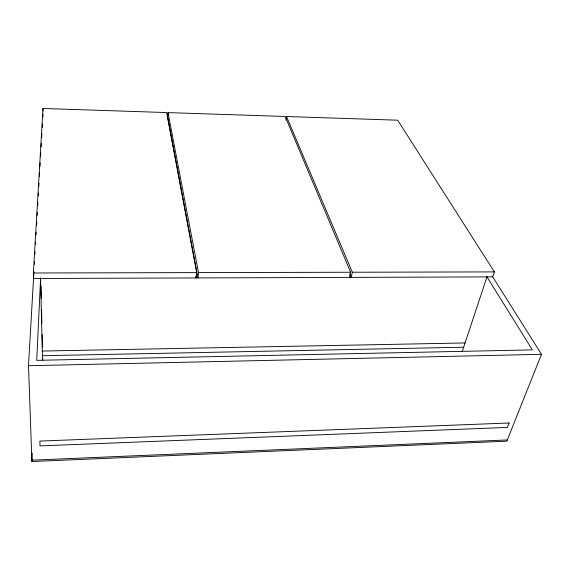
<?xml version="1.0" encoding="UTF-8"?>
<svg xmlns="http://www.w3.org/2000/svg" width="570" height="570" viewBox="0 0 570 570"><rect width="100%" height="100%" fill="white"/><g stroke="black" fill="none" stroke-linecap="round" stroke-linejoin="round"><path stroke-width="0.85" d="M492.124 275.951L541.5 354.312L506.816 441.187L31.913 461.522L32.205 453.057M40.605 277.904L36.715 360.347L532.323 349.873L486.844 276.692M31.913 461.522L28.5 365.726L33.922 271.797M34.35 264.288L34.506 261.623M34.92 254.512L35.069 251.847M35.504 244.323L35.632 242.065M36.045 234.954L36.202 232.289M36.608 225.179L36.786 222.172M37.171 215.396L37.349 212.425M37.741 205.62L37.905 202.678M38.304 195.845L38.468 192.931M38.867 186.062L39.031 183.184M39.43 176.287L39.636 172.731M39.993 166.511L40.206 162.799M40.563 156.729L40.769 153.052M41.126 146.953L41.332 143.305M41.688 137.178L41.895 133.558M42.251 127.395L42.458 123.811M42.814 117.62L43.021 114.064M285.948 120.206L286.511 116.522L397.689 120.192L494.382 271.904L492.708 276.885L33.53 278.509L33.373 272.994L42.985 108.478L166.625 112.561L196.679 272.61L196.144 277.932L195.816 276.186M168.022 112.611L167.708 117.163L197.968 277.932L198.51 272.603L168.022 112.611L285.178 116.48L350.628 272.246L349.481 277.391M286.511 116.522L352.338 272.239L351.184 277.383L349.816 274.106M462.149 351.818L486.972 276.906M31.863 460.168L507.314 439.947M28.5 365.726L541.5 354.312M42.394 355.716L463.674 347.223M42.287 351.056L465.084 342.955M33.373 272.994L196.679 272.61M198.51 272.603L350.628 272.246M352.338 272.239L494.382 271.904M40.577 278.488L42.501 360.112M41.033 285.919L41.325 298.31M41.596 309.816L41.902 323.09M42.173 334.597L42.458 346.988M42.729 358.494L42.771 360.261M42.985 108.478L43.028 110.829M509.153 422.997L507.414 427.415L40.014 445.89L39.886 441.066L509.153 422.997"/></g></svg>
